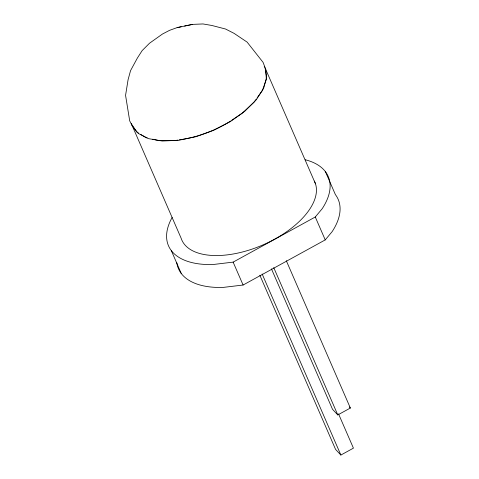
<?xml version="1.0" encoding="UTF-8"?>
<svg xmlns="http://www.w3.org/2000/svg" width="479" height="479" viewBox="0 0 479 479"><rect width="100%" height="100%" fill="white"/><g stroke="black" fill="none" stroke-linecap="round" stroke-linejoin="round"><path stroke-width="0.72" d="M256.289 99.081L254.05 102.207L241.937 113.445L231.806 120.223M257.157 97.872L262.372 90.579L266.348 79.358L265.695 69.299L265.18 68.485M172.141 217.436A87.058 44.313 -23.5 0 0 213.149 264.516L233.135 262.121L315.278 216.993L322.157 208.766A87.058 44.313 -23.5 0 0 305.219 159.752M176.799 262.755A87.058 44.313 -23.5 0 0 223.112 287.418L243.098 285.029L325.235 239.901L332.115 231.674A87.058 44.313 -23.5 0 0 335.396 194.606L325.433 171.704M230.609 121.025C215.119 130.731 197.528 137.347 179.386 139.82M271.437 268.833L332.516 409.3L337.791 414.934L350.359 408.03L286.298 260.708M259.846 275.227L335.587 449.422L340.868 455.05L353.43 448.146L338.521 413.856M177.11 27.614L169.572 30.333L162.465 34.033L149.508 43.236L142.143 50.612L137.329 58.127L130.551 70.635L128.073 79.742L125.57 95.357L129.683 120.81L132.108 125.696L138.275 133.431L148.55 138.653L162.231 141.012L178.392 140.341L195.923 136.689L213.634 130.3L230.321 121.618L244.841 111.23L256.205 99.848L263.648 88.238L266.647 77.197L265.007 67.479L263.091 62.378L247.122 42.116L234.033 33.332L225.549 29.021L211.874 25.477L203.006 23.95L192.546 24.387L177.11 27.614L181.188 26.752M184.577 26.058L192.546 24.387M177.96 140.072L174.751 140.634L159.034 140.658L152.747 139.215M147.119 137.928L146.005 137.671L140.569 134.342M138.73 133.21L136.551 131.881L132.695 125.827M349.401 407.006L350.359 408.03M264.222 66.503L265.007 67.479M131.929 124.618L131.324 123.672L181.122 238.201A72.545 36.931 -23.5 0 0 262.354 245.176A72.545 36.931 -23.5 0 0 314.368 181.086M265.695 69.299L315.493 183.828M315.278 216.993L325.235 239.901M273.737 267.611L337.791 414.934M262.145 274L340.868 455.05M233.135 262.121L243.098 285.029M171.278 250.535L181.236 273.443"/></g></svg>
